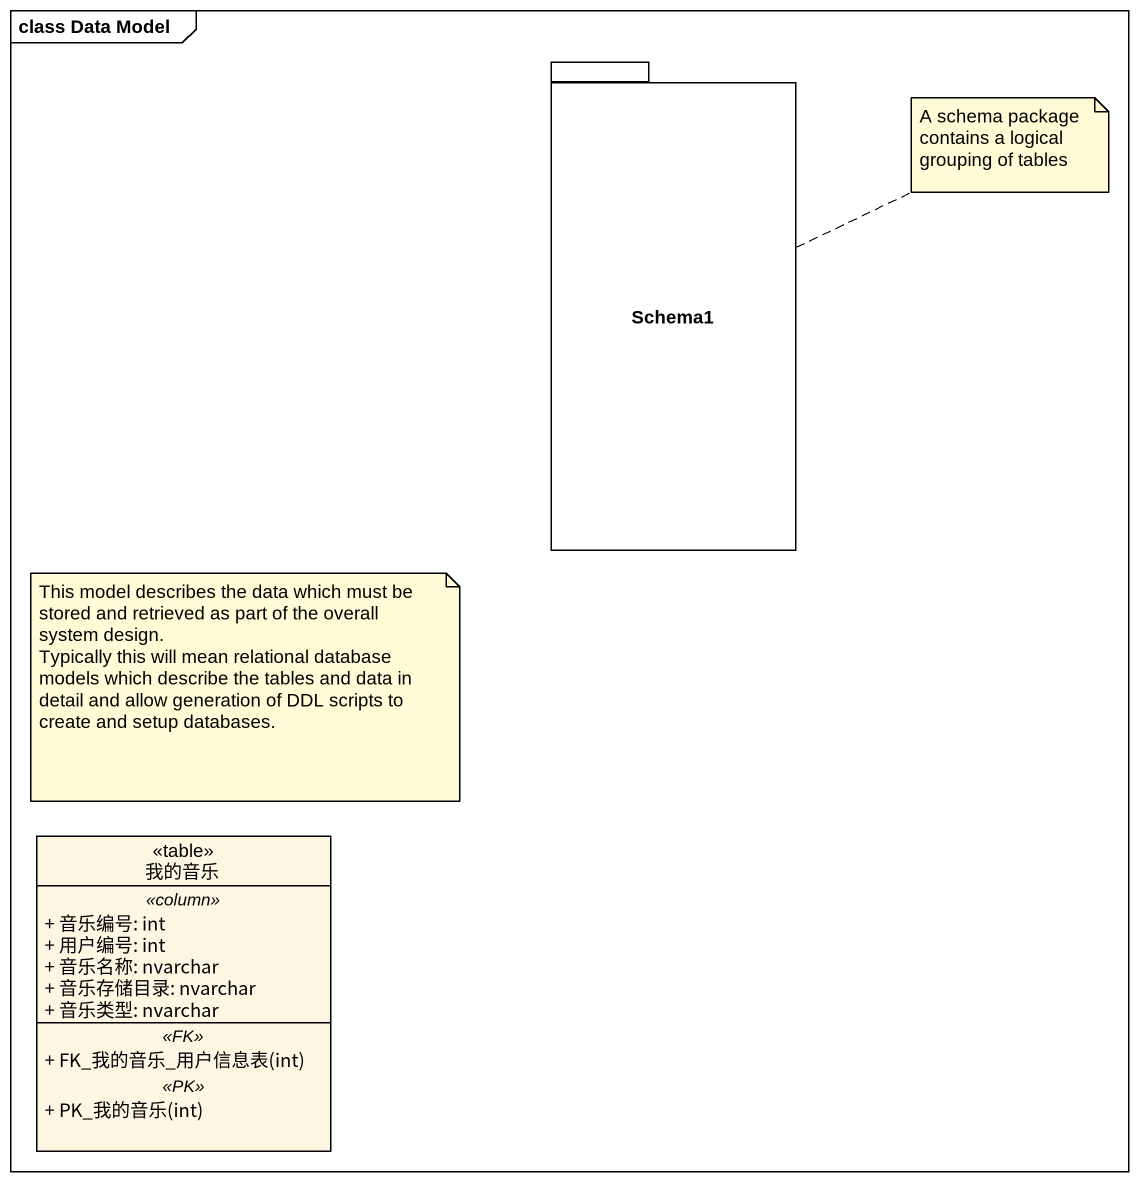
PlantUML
@startuml
mainframe class Data Model
hide circle
hide empty members
skinparam classAttributeIconSize 0
package Schema1 {
}
class 我的音乐 <<table>> {
  .. <<column>> ..
  + 音乐编号: int
  + 用户编号: int
  + 音乐名称: nvarchar
  + 音乐存储目录: nvarchar
  + 音乐类型: nvarchar
  .. <<FK>> ..
  + FK_我的音乐_用户信息表(int)
  .. <<PK>> ..
  + PK_我的音乐(int)
}
note right of Schema1 : A schema package contains a logical grouping of tables
note as N2
  This model describes the data which must be stored and retrieved as part of the overall system design.
  Typically this will mean relational database models which describe the tables and data in detail and allow generation of DDL scripts to create and setup databases.
end note
@enduml
